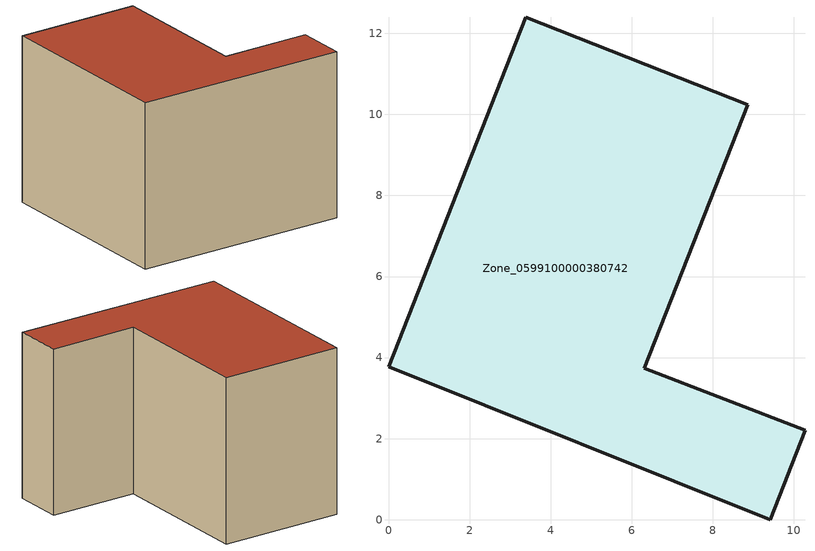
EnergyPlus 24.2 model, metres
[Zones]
Zone_0599100000380742
 floor ground (C_G): 0,3.78 3.39,12.4 8.87,10.24 6.31,3.74 10.28,2.21 9.43,0 z3.91
 wall outside (C_F): 9.43,0 10.28,2.21 6.31,3.74 8.87,10.24 3.39,12.4 0,3.78 9.43,0 z3.91:11.74
 roof outside (C_R): 3.39,12.4 0,3.78 9.43,0 10.28,2.21 6.31,3.74 8.87,10.24 z11.74
[BUILDING]
Pand.0599100000380742: North Axis=0; Terrain=City; Loads Convergence Tolerance Value=0.04; Temperature Convergence Tolerance Value=0.4; Solar Distribution=FullExterior; Maximum Number of Warmup Days=25; Minimum Number of Warmup Days=1
[Site:Location]
Rotterdam.The.Hague.AP_ZH_NLD Design_Conditions: Latitude=51.96; Longitude=4.45; Time Zone=1; Elevation=-4.5
[SITE:GROUNDTEMPERATURE:BUILDINGSURFACE]
18, 18, 18, 18, 18, 18, 18, 18, 18, 18, 18, 18
[MATERIAL] Thermal Absorptance=0.9; Solar Absorptance=0.7; Visible Absorptance=0.7
Name | Roughness | Thickness | Conductivity | Density | Specific Heat
G.TC.1992-2005 | MediumSmooth | 0.15 | 0.06 | 540 | 1210
F.TC.1992-2005 | Rough | 0.3 | 0.12 | 1920 | 840
R.TC.1992-2005 | MediumRough | 0.2 | 0.08 | 1500 | 1000
[CONSTRUCTION]
C_G: G.TC.1992-2005
C_F: F.TC.1992-2005
C_R: R.TC.1992-2005
[ZONE]
Zone_0599100000380742: Type=1; Multiplier=1; Ceiling Height=Autocalculate; Volume=Autocalculate; Floor Area=autocalculate; Part of Total Floor Area=Yes
[ZONEINFILTRATION:DESIGNFLOWRATE]
Infil_Zone_0599100000380742: Zone or ZoneList or Space or SpaceList=Zone_0599100000380742; Schedule=AlwaysOn; Design Flow Rate Calculation Method=Flow/Area; Flow Rate per Floor Area=0.0015; Constant Term Coefficient=1; Temperature Term Coefficient=0; Velocity Term Coefficient=0; Velocity Squared Term Coefficient=0
[HVACTEMPLATE:ZONE:IDEALLOADSAIRSYSTEM]
Zone_0599100000380742: Maximum Heating Supply Air Temperature=50; Minimum Cooling Supply Air Temperature=13; Maximum Heating Supply Air Humidity Ratio=0.0156; Minimum Cooling Supply Air Humidity Ratio=0.0077; Heating Limit=NoLimit; Cooling Limit=NoLimit; Dehumidification Control Type=ConstantSensibleHeatRatio; Cooling Sensible Heat Ratio=0.7; Dehumidification Setpoint=60; Humidification Control Type=None; Humidification Setpoint=30; Outdoor Air Method=None; Outdoor Air Flow Rate per Person=0.00944; Outdoor Air Flow Rate per Zone Floor Area=0; Outdoor Air Flow Rate per Zone=0; Demand Controlled Ventilation Type=None; Outdoor Air Economizer Type=NoEconomizer; Heat Recovery Type=None; Sensible Heat Recovery Effectiveness=0.7; Latent Heat Recovery Effectiveness=0.65
[ZONECONTROL:THERMOSTAT]
ThermostatControl_Zone_0599100000380742: Zone or ZoneList=Zone_0599100000380742; Control Type Schedule=DualSetpointControlType; Control 1=Thermostat_Zone_0599100000380742; Temperature Difference Between Cutout And Setpoint=0
[THERMOSTATSETPOINT:DUALSETPOINT]
Thermostat_Zone_0599100000380742: Heating Setpoint Temperature Schedule=HeatingSetpoint_Zone_0599100000380742; Cooling Setpoint Temperature Schedule=CoolingSetpoint_Zone_0599100000380742
[SCHEDULE:COMPACT]
HeatingSetpoint_Zone_0599100000380742: Through: 12/31, For: AllDays, Until: 24:00, 21
CoolingSetpoint_Zone_0599100000380742: Through: 12/31, For: AllDays, Until: 24:00, 24
DualSetpointControlType: Through: 12/31, For: AllDays, Until: 24:00, 4
AlwaysOn: Through: 12/31, For: AllDays, Until: 24:00, 1
